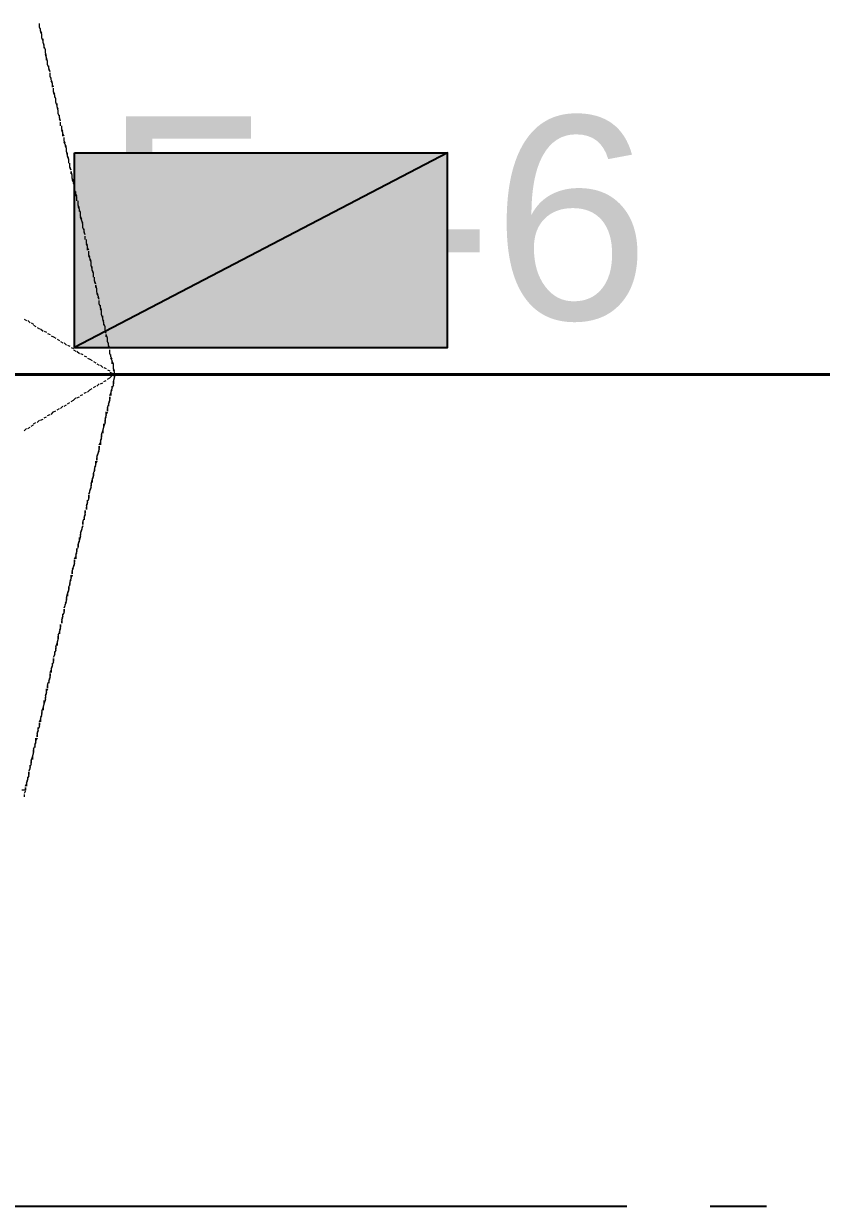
# Model space of a CAD drawing. Extents: x 8 to 21351, y 0 to 420.
# Drawn here: x 15762.6 to 15777, y 203.31 to 224.64 of the extents above; entities that cross this region are included whole.
import ezdxf

# ---------------------------------------------------------------- set-up
doc = ezdxf.new("R2010")
doc.units = 0
doc.styles.add('TEYPDFCAD_TEXT', font='arial.ttf')

msp = doc.modelspace()

# ---------------------------------------------------------------- hatches: boundary and pattern name
at = {"true_color": 0xffffff}
h = msp.add_hatch(color=0, dxfattribs=at)
h.paths.add_polyline_path([(15763.523, 222.313), (15770.254, 222.313), (15763.523, 218.8)])
h.paths.add_polyline_path([(15770.254, 222.313), (15763.523, 218.8), (15770.254, 218.8)])

# ---------------------------------------------------------------- linework, layer by layer
at = {"color": 7, "lineweight": 5}
for p, q in [((15762.888, 224.578), (15762.888, 224.642)), ((15762.888, 224.6), (15762.888, 224.642)), ((15762.909, 224.536), (15762.888, 224.578)), ((15762.909, 224.515), (15762.909, 224.557)), ((15762.93, 224.472), (15762.909, 224.515)), ((15762.93, 224.451), (15762.909, 224.494)), ((15762.93, 224.388), (15762.93, 224.451)), ((15762.93, 224.388), (15762.93, 224.43)), ((15762.952, 224.324), (15762.93, 224.388)), ((15762.952, 224.303), (15762.952, 224.367)), ((15762.973, 224.24), (15762.952, 224.303)), ((15762.973, 224.261), (15762.952, 224.303)), ((15762.973, 224.197), (15762.973, 224.24)), ((15762.994, 224.176), (15762.973, 224.218)), ((15762.994, 224.134), (15762.994, 224.176)), ((15762.994, 224.113), (15762.994, 224.155)), ((15763.015, 224.049), (15762.994, 224.113)), ((15763.015, 224.028), (15762.994, 224.091)), ((15763.036, 223.964), (15763.015, 224.028)), ((15763.015, 223.986), (15763.015, 224.028)), ((15763.036, 223.922), (15763.036, 223.964)), ((15763.036, 223.901), (15763.036, 223.943)), ((15763.057, 223.859), (15763.036, 223.901)), ((15763.057, 223.838), (15763.057, 223.88)), ((15763.079, 223.774), (15763.057, 223.838)), ((15763.079, 223.774), (15763.057, 223.816)), ((15763.079, 223.689), (15763.079, 223.753)), ((15763.079, 223.71), (15763.079, 223.753)), ((15763.1, 223.647), (15763.079, 223.689)), ((15763.1, 223.626), (15763.1, 223.668)), ((15763.121, 223.583), (15763.1, 223.626)), ((15763.121, 223.562), (15763.1, 223.605)), ((15763.121, 223.499), (15763.121, 223.562)), ((15763.142, 223.499), (15763.121, 223.541)), ((15763.142, 223.414), (15763.142, 223.478)), ((15763.142, 223.435), (15763.142, 223.478)), ((15763.163, 223.372), (15763.142, 223.414)), ((15763.163, 223.351), (15763.142, 223.393)), ((15763.163, 223.308), (15763.163, 223.351)), ((15763.184, 223.287), (15763.163, 223.329)), ((15763.184, 223.224), (15763.184, 223.287)), ((15763.184, 223.224), (15763.184, 223.266)), ((15763.206, 223.16), (15763.184, 223.224)), ((15763.206, 223.139), (15763.206, 223.202)), ((15763.227, 223.076), (15763.206, 223.139)), ((15763.227, 223.097), (15763.206, 223.139)), ((15763.227, 223.033), (15763.227, 223.076)), ((15763.227, 223.012), (15763.227, 223.054)), ((15763.248, 222.97), (15763.227, 223.012)), ((15763.248, 222.948), (15763.248, 222.991)), ((15763.269, 222.885), (15763.248, 222.948)), ((15763.269, 222.885), (15763.248, 222.927)), ((15763.269, 222.8), (15763.269, 222.864)), ((15763.269, 222.821), (15763.269, 222.864)), ((15763.29, 222.758), (15763.29, 222.8)), ((15763.29, 222.737), (15763.29, 222.779)), ((15763.311, 222.695), (15763.29, 222.737)), ((15763.311, 222.673), (15763.29, 222.716)), ((15763.311, 222.61), (15763.311, 222.673)), ((15763.333, 222.61), (15763.311, 222.652)), ((15763.333, 222.525), (15763.333, 222.589)), ((15763.333, 222.546), (15763.333, 222.589)), ((15763.354, 222.483), (15763.333, 222.525)), ((15763.354, 222.462), (15763.333, 222.504)), ((15763.375, 222.419), (15763.354, 222.462)), ((15763.375, 222.398), (15763.354, 222.44)), ((15763.375, 222.335), (15763.375, 222.398)), ((15763.375, 222.335), (15763.375, 222.377)), ((15763.396, 222.271), (15763.375, 222.335)), ((15763.396, 222.25), (15763.396, 222.313)), ((15763.417, 222.186), (15763.396, 222.25)), ((15763.417, 222.208), (15763.396, 222.25)), ((15763.417, 222.144), (15763.417, 222.186)), ((15763.417, 222.123), (15763.417, 222.165)), ((15763.438, 222.081), (15763.438, 222.123)), ((15763.438, 222.06), (15763.438, 222.102)), ((15763.46, 221.996), (15763.438, 222.06)), ((15763.46, 221.996), (15763.438, 222.038)), ((15763.481, 221.911), (15763.46, 221.975)), ((15763.46, 221.933), (15763.46, 221.975)), ((15763.481, 221.869), (15763.481, 221.911)), ((15763.481, 221.848), (15763.481, 221.89)), ((15763.502, 221.805), (15763.481, 221.848)), ((15763.502, 221.784), (15763.481, 221.827)), ((15763.523, 221.721), (15763.502, 221.784)), ((15763.523, 221.721), (15763.502, 221.763)), ((15763.523, 221.636), (15763.523, 221.7)), ((15763.523, 221.657), (15763.523, 221.7)), ((15763.544, 221.594), (15763.523, 221.636)), ((15763.544, 221.573), (15763.544, 221.615)), ((15763.565, 221.53), (15763.544, 221.573)), ((15763.565, 221.509), (15763.544, 221.552)), ((15763.565, 221.446), (15763.565, 221.509)), ((15763.565, 221.446), (15763.565, 221.488)), ((15763.587, 221.382), (15763.587, 221.446)), ((15763.587, 221.361), (15763.587, 221.424)), ((15763.608, 221.319), (15763.587, 221.361)), ((15763.608, 221.298), (15763.587, 221.34)), ((15763.608, 221.255), (15763.608, 221.298)), ((15763.629, 221.234), (15763.608, 221.276)), ((15763.629, 221.17), (15763.629, 221.234)), ((15763.629, 221.17), (15763.629, 221.213)), ((15763.65, 221.107), (15763.629, 221.17)), ((15763.65, 221.086), (15763.629, 221.149)), ((15763.671, 221.022), (15763.65, 221.086)), ((15763.671, 221.043), (15763.65, 221.086)), ((15763.671, 220.98), (15763.671, 221.022)), ((15763.671, 220.959), (15763.671, 221.001)), ((15763.692, 220.917), (15763.671, 220.959)), ((15763.692, 220.895), (15763.692, 220.938)), ((15763.714, 220.832), (15763.692, 220.895)), ((15763.714, 220.832), (15763.692, 220.874)), ((15763.714, 220.747), (15763.714, 220.811)), ((15763.714, 220.768), (15763.714, 220.811)), ((15763.735, 220.705), (15763.735, 220.747)), ((15763.735, 220.684), (15763.735, 220.726)), ((15763.756, 220.641), (15763.735, 220.684)), ((15763.756, 220.62), (15763.735, 220.662)), ((15763.756, 220.557), (15763.756, 220.62)), ((15763.777, 220.557), (15763.756, 220.599)), ((15763.777, 220.472), (15763.777, 220.536)), ((15763.777, 220.493), (15763.777, 220.536)), ((15763.798, 220.43), (15763.777, 220.472)), ((15763.798, 220.409), (15763.777, 220.451)), ((15763.819, 220.366), (15763.798, 220.409)), ((15763.819, 220.345), (15763.798, 220.387)), ((15763.819, 220.281), (15763.819, 220.345)), ((15763.819, 220.281), (15763.819, 220.324)), ((15763.841, 220.218), (15763.819, 220.281)), ((15763.841, 220.197), (15763.841, 220.26)), ((15763.862, 220.133), (15763.841, 220.197)), ((15763.862, 220.155), (15763.841, 220.197)), ((15763.862, 220.091), (15763.862, 220.133)), ((15763.862, 220.07), (15763.862, 220.112)), ((15763.883, 220.027), (15763.883, 220.07)), ((15763.883, 220.006), (15763.883, 220.049)), ((15763.904, 219.943), (15763.883, 220.006)), ((15763.904, 219.943), (15763.883, 219.985)), ((15763.925, 219.858), (15763.904, 219.922)), ((15763.904, 219.879), (15763.904, 219.922)), ((15763.925, 219.816), (15763.925, 219.858)), ((15763.925, 219.795), (15763.925, 219.837)), ((15763.946, 219.752), (15763.925, 219.795)), ((15763.946, 219.731), (15763.925, 219.774)), ((15763.968, 219.668), (15763.946, 219.731)), ((15763.968, 219.668), (15763.946, 219.71)), ((15763.968, 219.583), (15763.968, 219.647)), ((15763.968, 219.604), (15763.968, 219.647)), ((15763.989, 219.541), (15763.968, 219.583)), ((15763.989, 219.519), (15763.989, 219.562)), ((15764.01, 219.477), (15763.989, 219.519)), ((15764.01, 219.456), (15763.989, 219.498)), ((15764.01, 219.393), (15764.01, 219.456)), ((15764.01, 219.393), (15764.01, 219.435)), ((15764.031, 219.329), (15764.01, 219.393)), ((15764.031, 219.308), (15764.031, 219.371)), ((15762.613, 219.308), (15762.655, 219.287)), ((15762.676, 219.287), (15762.719, 219.244)), ((15762.74, 219.244), (15762.782, 219.223)), ((15762.782, 219.202), (15762.825, 219.181)), ((15762.846, 219.16), (15762.888, 219.138)), ((15762.909, 219.138), (15762.952, 219.096)), ((15764.052, 219.244), (15764.031, 219.308)), ((15764.052, 219.266), (15764.031, 219.308)), ((15764.052, 219.202), (15764.052, 219.244)), ((15764.073, 219.181), (15764.052, 219.223)), ((15764.073, 219.138), (15764.073, 219.181)), ((15764.073, 219.117), (15764.073, 219.16)), ((15762.973, 219.096), (15763.015, 219.075)), ((15763.036, 219.054), (15763.079, 219.033)), ((15763.1, 219.012), (15763.142, 218.99)), ((15763.142, 218.99), (15763.184, 218.969)), ((15763.206, 218.948), (15763.248, 218.927)), ((15764.095, 219.054), (15764.073, 219.117)), ((15764.095, 219.054), (15764.073, 219.096)), ((15764.116, 218.969), (15764.095, 219.033)), ((15764.095, 218.99), (15764.095, 219.033)), ((15764.116, 218.927), (15764.116, 218.969)), ((15764.116, 218.906), (15764.116, 218.948)), ((15763.269, 218.906), (15763.311, 218.884)), ((15763.333, 218.884), (15763.375, 218.842)), ((15763.396, 218.842), (15763.438, 218.821)), ((15763.46, 218.8), (15763.502, 218.779)), ((15763.502, 218.757), (15763.544, 218.736)), ((15763.565, 218.736), (15763.608, 218.694)), ((15763.629, 218.694), (15763.671, 218.673)), ((15764.137, 218.863), (15764.116, 218.906)), ((15764.137, 218.842), (15764.137, 218.884)), ((15764.158, 218.779), (15764.137, 218.842)), ((15764.158, 218.779), (15764.137, 218.821)), ((15764.158, 218.694), (15764.158, 218.757)), ((15764.158, 218.715), (15764.158, 218.757)), ((15764.179, 218.652), (15764.158, 218.694)), ((15763.692, 218.652), (15763.735, 218.631)), ((15763.756, 218.609), (15763.798, 218.588)), ((15763.798, 218.588), (15763.841, 218.567)), ((15763.862, 218.546), (15763.904, 218.525)), ((15763.925, 218.504), (15763.968, 218.482)), ((15763.989, 218.482), (15764.031, 218.44)), ((15764.179, 218.631), (15764.179, 218.673)), ((15764.2, 218.588), (15764.179, 218.631)), ((15764.2, 218.567), (15764.179, 218.609)), ((15764.2, 218.504), (15764.2, 218.567)), ((15764.222, 218.504), (15764.2, 218.546)), ((15764.222, 218.44), (15764.222, 218.504)), ((15764.222, 218.419), (15764.222, 218.482)), ((15762.676, 218.313), (15762.613, 218.313)), ((15762.74, 218.313), (15762.698, 218.313)), ((15762.803, 218.313), (15762.761, 218.313)), ((15762.867, 218.313), (15762.825, 218.313)), ((15762.952, 218.313), (15762.888, 218.313)), ((15763.015, 218.313), (15762.973, 218.313)), ((15763.079, 218.313), (15763.036, 218.313)), ((15763.163, 218.313), (15763.1, 218.313)), ((15763.227, 218.313), (15763.184, 218.313)), ((15763.29, 218.313), (15763.248, 218.313)), ((15763.375, 218.313), (15763.311, 218.313)), ((15763.438, 218.313), (15763.396, 218.313)), ((15763.502, 218.313), (15763.46, 218.313)), ((15763.587, 218.313), (15763.523, 218.313)), ((15763.65, 218.313), (15763.608, 218.313)), ((15763.714, 218.313), (15763.671, 218.313)), ((15763.777, 218.313), (15763.735, 218.313)), ((15763.862, 218.313), (15763.798, 218.313)), ((15763.925, 218.313), (15763.883, 218.313)), ((15763.989, 218.313), (15763.946, 218.313)), ((15764.073, 218.313), (15764.01, 218.313)), ((15764.052, 218.44), (15764.095, 218.419)), ((15764.137, 218.313), (15764.095, 218.313)), ((15764.116, 218.398), (15764.158, 218.376)), ((15764.158, 218.355), (15764.2, 218.334)), ((15764.2, 218.313), (15764.158, 218.313)), ((15764.158, 218.25), (15764.2, 218.292)), ((15764.243, 218.376), (15764.222, 218.419)), ((15764.243, 218.355), (15764.222, 218.398)), ((15764.222, 218.334), (15764.243, 218.313)), ((15764.222, 218.292), (15764.243, 218.313)), ((15764.243, 218.313), (15764.222, 218.313)), ((15764.243, 218.271), (15764.222, 218.207)), ((15764.243, 218.313), (15764.243, 218.355)), ((15764.243, 218.313), (15764.243, 218.334)), ((15764.243, 218.271), (15764.243, 218.313)), ((15764.243, 218.313), (15764.243, 218.271)), ((15763.798, 218.038), (15763.841, 218.059)), ((15763.862, 218.08), (15763.904, 218.101)), ((15763.925, 218.101), (15763.968, 218.144)), ((15763.989, 218.144), (15764.031, 218.165)), ((15764.052, 218.186), (15764.095, 218.207)), ((15764.116, 218.228), (15764.158, 218.25)), ((15764.2, 218.059), (15764.179, 218.017)), ((15764.222, 218.123), (15764.2, 218.08)), ((15764.2, 218.059), (15764.2, 218.101)), ((15764.222, 218.186), (15764.243, 218.25)), ((15764.222, 218.123), (15764.222, 218.186)), ((15764.222, 218.186), (15764.222, 218.144)), ((15763.46, 217.826), (15763.502, 217.847)), ((15763.502, 217.847), (15763.544, 217.89)), ((15763.565, 217.89), (15763.608, 217.911)), ((15763.629, 217.932), (15763.671, 217.953)), ((15763.692, 217.974), (15763.735, 217.995)), ((15763.756, 217.995), (15763.798, 218.038)), ((15764.158, 217.847), (15764.137, 217.805)), ((15764.158, 217.932), (15764.179, 217.974)), ((15764.158, 217.847), (15764.158, 217.911)), ((15764.158, 217.911), (15764.158, 217.869)), ((15764.179, 217.995), (15764.2, 218.038)), ((15764.179, 217.995), (15764.179, 217.932)), ((15763.1, 217.593), (15763.142, 217.636)), ((15763.142, 217.636), (15763.184, 217.657)), ((15763.206, 217.678), (15763.248, 217.699)), ((15763.269, 217.699), (15763.311, 217.742)), ((15763.333, 217.742), (15763.375, 217.763)), ((15763.396, 217.784), (15763.438, 217.805)), ((15764.095, 217.572), (15764.095, 217.636)), ((15764.116, 217.636), (15764.095, 217.593)), ((15764.116, 217.72), (15764.137, 217.763)), ((15764.116, 217.72), (15764.116, 217.657)), ((15764.116, 217.657), (15764.116, 217.699)), ((15764.137, 217.784), (15764.158, 217.826)), ((15764.137, 217.784), (15764.137, 217.742)), ((15762.782, 217.424), (15762.825, 217.445)), ((15762.846, 217.445), (15762.888, 217.488)), ((15762.909, 217.488), (15762.952, 217.509)), ((15762.973, 217.53), (15763.015, 217.551)), ((15763.036, 217.572), (15763.079, 217.593)), ((15764.073, 217.445), (15764.052, 217.382)), ((15764.052, 217.382), (15764.052, 217.424)), ((15764.095, 217.572), (15764.073, 217.53)), ((15764.073, 217.509), (15764.095, 217.551)), ((15764.073, 217.509), (15764.073, 217.466)), ((15764.073, 217.445), (15764.073, 217.488)), ((15762.613, 217.297), (15762.655, 217.339)), ((15762.676, 217.339), (15762.719, 217.361)), ((15762.74, 217.382), (15762.782, 217.403)), ((15764.01, 217.233), (15764.031, 217.297)), ((15764.01, 217.233), (15764.01, 217.191)), ((15764.01, 217.17), (15764.01, 217.212)), ((15764.052, 217.382), (15764.031, 217.318)), ((15764.031, 217.297), (15764.052, 217.361)), ((15764.031, 217.297), (15764.031, 217.255)), ((15763.968, 217.043), (15763.989, 217.085)), ((15763.968, 216.958), (15763.968, 217.022)), ((15763.968, 217.022), (15763.968, 216.98)), ((15764.01, 217.17), (15763.989, 217.128)), ((15763.989, 217.107), (15764.01, 217.149)), ((15763.989, 217.107), (15763.989, 217.043)), ((15763.946, 216.895), (15763.925, 216.852)), ((15763.925, 216.831), (15763.946, 216.874)), ((15763.925, 216.831), (15763.925, 216.768)), ((15763.925, 216.768), (15763.925, 216.81)), ((15763.968, 216.958), (15763.946, 216.916)), ((15763.946, 216.895), (15763.968, 216.937)), ((15763.904, 216.683), (15763.883, 216.641)), ((15763.883, 216.62), (15763.904, 216.662)), ((15763.883, 216.62), (15763.883, 216.577)), ((15763.883, 216.556), (15763.883, 216.599)), ((15763.904, 216.683), (15763.904, 216.747)), ((15763.925, 216.747), (15763.904, 216.704)), ((15763.819, 216.345), (15763.841, 216.408)), ((15763.862, 216.493), (15763.841, 216.429)), ((15763.841, 216.408), (15763.862, 216.471)), ((15763.841, 216.408), (15763.841, 216.366)), ((15763.862, 216.556), (15763.862, 216.493)), ((15763.862, 216.493), (15763.862, 216.535)), ((15763.798, 216.218), (15763.777, 216.154)), ((15763.777, 216.154), (15763.798, 216.196)), ((15763.819, 216.281), (15763.798, 216.239)), ((15763.798, 216.218), (15763.819, 216.26)), ((15763.819, 216.345), (15763.819, 216.302)), ((15763.819, 216.281), (15763.819, 216.323)), ((15763.756, 216.006), (15763.735, 215.964)), ((15763.735, 215.942), (15763.756, 215.985)), ((15763.735, 215.942), (15763.735, 215.879)), ((15763.735, 215.879), (15763.735, 215.921)), ((15763.777, 216.069), (15763.756, 216.027)), ((15763.756, 216.006), (15763.756, 216.048)), ((15763.777, 216.069), (15763.777, 216.133)), ((15763.777, 216.133), (15763.777, 216.09)), ((15763.671, 215.667), (15763.692, 215.709)), ((15763.714, 215.794), (15763.692, 215.752)), ((15763.692, 215.731), (15763.714, 215.773)), ((15763.692, 215.731), (15763.692, 215.688)), ((15763.714, 215.794), (15763.714, 215.858)), ((15763.714, 215.858), (15763.714, 215.815)), ((15763.65, 215.519), (15763.629, 215.477)), ((15763.629, 215.456), (15763.65, 215.498)), ((15763.65, 215.519), (15763.671, 215.583)), ((15763.671, 215.583), (15763.65, 215.54)), ((15763.671, 215.667), (15763.671, 215.604)), ((15763.671, 215.604), (15763.671, 215.646)), ((15763.608, 215.328), (15763.587, 215.265)), ((15763.587, 215.244), (15763.608, 215.307)), ((15763.629, 215.392), (15763.608, 215.328)), ((15763.608, 215.328), (15763.608, 215.371)), ((15763.629, 215.456), (15763.629, 215.413)), ((15763.629, 215.392), (15763.629, 215.434)), ((15763.565, 215.117), (15763.544, 215.075)), ((15763.544, 215.053), (15763.565, 215.096)), ((15763.565, 215.18), (15763.565, 215.138)), ((15763.565, 215.117), (15763.565, 215.159)), ((15763.587, 215.18), (15763.587, 215.244)), ((15763.587, 215.244), (15763.587, 215.202)), ((15763.523, 214.905), (15763.502, 214.863)), ((15763.502, 214.842), (15763.523, 214.884)), ((15763.523, 214.99), (15763.544, 215.032)), ((15763.523, 214.905), (15763.523, 214.969)), ((15763.523, 214.969), (15763.523, 214.926)), ((15763.544, 215.053), (15763.544, 214.99)), ((15763.46, 214.63), (15763.46, 214.693)), ((15763.481, 214.693), (15763.46, 214.651)), ((15763.502, 214.842), (15763.481, 214.799)), ((15763.481, 214.778), (15763.502, 214.821)), ((15763.481, 214.778), (15763.481, 214.715)), ((15763.481, 214.715), (15763.481, 214.757)), ((15763.417, 214.44), (15763.396, 214.376)), ((15763.417, 214.503), (15763.417, 214.44)), ((15763.417, 214.44), (15763.417, 214.482)), ((15763.46, 214.63), (15763.438, 214.588)), ((15763.438, 214.566), (15763.46, 214.609)), ((15763.438, 214.566), (15763.438, 214.524)), ((15763.438, 214.503), (15763.438, 214.545)), ((15763.375, 214.228), (15763.354, 214.185)), ((15763.375, 214.291), (15763.396, 214.355)), ((15763.375, 214.291), (15763.375, 214.249)), ((15763.375, 214.228), (15763.375, 214.27)), ((15763.396, 214.355), (15763.417, 214.418)), ((15763.396, 214.355), (15763.396, 214.312)), ((15763.333, 214.016), (15763.311, 213.974)), ((15763.354, 214.164), (15763.333, 214.101)), ((15763.333, 214.101), (15763.354, 214.143)), ((15763.333, 214.016), (15763.333, 214.08)), ((15763.333, 214.08), (15763.333, 214.037)), ((15763.354, 214.164), (15763.375, 214.207)), ((15763.269, 213.741), (15763.269, 213.804)), ((15763.269, 213.804), (15763.269, 213.762)), ((15763.311, 213.953), (15763.29, 213.91)), ((15763.29, 213.889), (15763.311, 213.931)), ((15763.29, 213.889), (15763.29, 213.826)), ((15763.29, 213.826), (15763.29, 213.868)), ((15763.311, 213.953), (15763.311, 213.995)), ((15763.227, 213.614), (15763.248, 213.656)), ((15763.227, 213.614), (15763.227, 213.55)), ((15763.227, 213.55), (15763.227, 213.593)), ((15763.269, 213.741), (15763.248, 213.699)), ((15763.248, 213.678), (15763.269, 213.72)), ((15763.248, 213.678), (15763.248, 213.635)), ((15763.184, 213.402), (15763.206, 213.466)), ((15763.184, 213.402), (15763.184, 213.36)), ((15763.184, 213.339), (15763.184, 213.381)), ((15763.227, 213.55), (15763.206, 213.487)), ((15763.206, 213.466), (15763.227, 213.529)), ((15763.206, 213.466), (15763.206, 213.423)), ((15763.163, 213.275), (15763.142, 213.212)), ((15763.142, 213.212), (15763.163, 213.254)), ((15763.142, 213.127), (15763.142, 213.191)), ((15763.142, 213.191), (15763.142, 213.148)), ((15763.184, 213.339), (15763.163, 213.297)), ((15763.163, 213.275), (15763.163, 213.318)), ((15763.079, 212.937), (15763.1, 212.979)), ((15763.121, 213.064), (15763.1, 213.021)), ((15763.1, 213), (15763.121, 213.042)), ((15763.1, 213), (15763.1, 212.937)), ((15763.142, 213.127), (15763.121, 213.085)), ((15763.121, 213.064), (15763.121, 213.106)), ((15763.036, 212.725), (15763.057, 212.767)), ((15763.036, 212.725), (15763.036, 212.661)), ((15763.079, 212.852), (15763.057, 212.81)), ((15763.057, 212.788), (15763.079, 212.831)), ((15763.057, 212.788), (15763.057, 212.746)), ((15763.079, 212.852), (15763.079, 212.916)), ((15763.079, 212.916), (15763.079, 212.873)), ((15763.015, 212.577), (15762.994, 212.535)), ((15762.994, 212.513), (15763.015, 212.556)), ((15762.994, 212.513), (15762.994, 212.471)), ((15763.015, 212.577), (15763.015, 212.64)), ((15763.036, 212.64), (15763.015, 212.598)), ((15763.036, 212.661), (15763.036, 212.704)), ((15762.93, 212.238), (15762.952, 212.302)), ((15762.973, 212.386), (15762.952, 212.323)), ((15762.952, 212.302), (15762.973, 212.365)), ((15762.952, 212.302), (15762.952, 212.259)), ((15762.994, 212.45), (15762.973, 212.386)), ((15762.973, 212.386), (15762.973, 212.429)), ((15762.994, 212.45), (15762.994, 212.492)), ((15762.888, 212.048), (15762.909, 212.09)), ((15762.93, 212.175), (15762.909, 212.132)), ((15762.909, 212.111), (15762.93, 212.154)), ((15762.909, 212.111), (15762.909, 212.048)), ((15762.93, 212.238), (15762.93, 212.196)), ((15762.93, 212.175), (15762.93, 212.217)), ((15762.867, 211.899), (15762.846, 211.857)), ((15762.846, 211.836), (15762.867, 211.878)), ((15762.888, 211.963), (15762.867, 211.921)), ((15762.867, 211.899), (15762.867, 211.942)), ((15762.888, 211.963), (15762.888, 212.026)), ((15762.888, 212.026), (15762.888, 211.984)), ((15762.825, 211.688), (15762.803, 211.645)), ((15762.803, 211.624), (15762.825, 211.667)), ((15762.825, 211.688), (15762.825, 211.751)), ((15762.846, 211.751), (15762.825, 211.709)), ((15762.846, 211.836), (15762.846, 211.773)), ((15762.846, 211.773), (15762.846, 211.815)), ((15762.782, 211.497), (15762.761, 211.434)), ((15762.761, 211.413), (15762.782, 211.476)), ((15762.782, 211.561), (15762.803, 211.603)), ((15762.782, 211.561), (15762.782, 211.497)), ((15762.782, 211.497), (15762.782, 211.54)), ((15762.803, 211.624), (15762.803, 211.582)), ((15762.74, 211.286), (15762.719, 211.243)), ((15762.719, 211.222), (15762.719, 211.264)), ((15762.74, 211.349), (15762.761, 211.413)), ((15762.74, 211.349), (15762.74, 211.307)), ((15762.74, 211.286), (15762.74, 211.328)), ((15762.761, 211.413), (15762.761, 211.37)), ((15762.698, 211.074), (15762.676, 211.032)), ((15762.676, 211.011), (15762.676, 211.053)), ((15762.719, 211.222), (15762.698, 211.159)), ((15762.698, 211.159), (15762.719, 211.201)), ((15762.698, 211.074), (15762.698, 211.137)), ((15762.698, 211.137), (15762.698, 211.095)), ((15762.571, 210.82), (15762.634, 210.82)), ((15762.634, 210.883), (15762.655, 210.926)), ((15762.634, 210.82), (15762.634, 210.862)), ((15762.634, 210.862), (15762.634, 210.82)), ((15762.676, 211.011), (15762.655, 210.968)), ((15762.655, 210.947), (15762.676, 210.989)), ((15762.655, 210.947), (15762.655, 210.883)), ((15762.634, 210.799), (15762.613, 210.756)), ((15762.613, 210.735), (15762.613, 210.693))]:
    msp.add_line(p, q, dxfattribs=at)
at = {"color": 0, "lineweight": 0, "true_color": 0xffffff}
msp.add_line((15763.523, 218.8), (15770.254, 218.8), dxfattribs=at)
at = {"color": 7, "lineweight": 40}
msp.add_line((15780.753, 218.313), (15753.257, 218.313), dxfattribs=at)
at = {"lineweight": 25}
for p, q in [((15773.493, 203.306), (15753.511, 203.306)), ((15776.011, 203.306), (15774.995, 203.306))]:
    msp.add_line(p, q, dxfattribs=at)
at = {"color": 0, "true_color": 0xffffff}
for points in [[(15763.523, 222.313), (15770.254, 222.313), (15763.523, 218.8)], [(15770.254, 222.313), (15763.523, 218.8), (15770.254, 218.8)]]:
    msp.add_lwpolyline(points, close=True, dxfattribs=at)

# ---------------------------------------------------------------- texts
at = {"color": 7, "style": 'TEYPDFCAD_TEXT'}
msp.add_text('Гс-6', height=3.6618, dxfattribs=at).set_placement((15764.031, 219.308))

doc.saveas('drawing.dxf')
